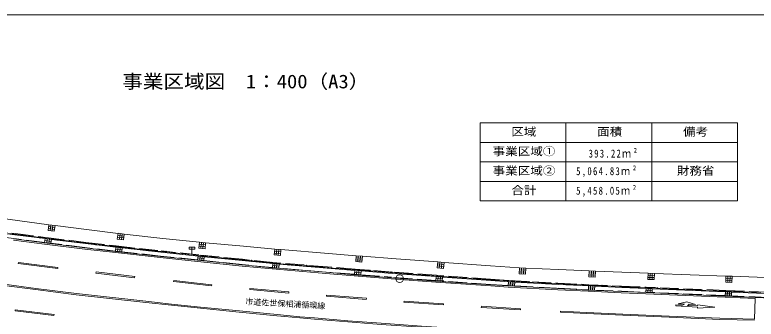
# Model space of a CAD drawing. Units: millimetres, scale not verified. Extents: x -94331 to 144568, y -56598 to 62562.
# Drawn here: x -41191 to 53814, y 23550 to 62562 of the extents above; entities that cross this region are included whole.
import ezdxf
from ezdxf.enums import TextEntityAlignment as Align

# ---------------------------------------------------------------- set-up
doc = ezdxf.new("R2010")
doc.units = ezdxf.units.MM
doc.header["$LTSCALE"] = 400
doc.linetypes.add('DASHED', pattern=[7.5, 6, -1.5])
for name, color, linetype, lineweight in [('0-0_芯', 1, 'Continuous', 30), ('0-1_躯体', 7, 'Continuous', 9), ('0-F_0', 7, 'Continuous', 9)]:
    doc.layers.add(name, color=color, linetype=linetype, lineweight=lineweight)
doc.layers.add('0-7_ハッチ', color=7, linetype='Continuous')
doc.styles.add('ＭＳ ゴシック', font='')
doc.styles.get('ＭＳ ゴシック').set_extended_font_data('MS Gothic')

msp = doc.modelspace()

# ---------------------------------------------------------------- linework, layer by layer
at = {"layer": '0-0_芯', "color": 7, "lineweight": 9}
for p, q in [((18440.2, 48698.6), (51440.2, 48698.6)), ((18440.2, 48698.6), (18440.2, 38698.6)), ((29440.2, 48698.6), (29440.2, 38698.6)), ((40440.2, 48698.6), (40440.2, 38698.6)), ((51440.2, 48698.6), (51440.2, 38698.6)), ((18440.2, 46198.6), (51440.2, 46198.6)), ((18440.2, 43698.6), (51440.2, 43698.6)), ((18440.2, 41198.6), (51440.2, 41198.6)), ((18440.2, 38698.6), (51440.2, 38698.6))]:
    msp.add_line(p, q, dxfattribs=at)
at = {"layer": '0-1_躯体'}
for p, q in [((-36841.5, 35658.2), (-46462.1, 36977.5)), ((-36099.8, 35060.6), (-36907.8, 35162)), ((-36068.6, 35308.9), (-36876.6, 35410.4)), ((-36669.7, 34879.9), (-36576.1, 35624.9)), ((-36400.3, 34846), (-36306.8, 35591.1)), ((-41998.4, 34547.8), (-40584.3, 34364.6)), ((-39754.5, 34257.7), (-40584.3, 34364.6)), ((-39654.9, 34244.8), (-38825.1, 34137.9)), ((-27201.9, 34206.7), (-27995.8, 34303.1)), ((-27792, 33769.6), (-27700.8, 34521.7)), ((-27527.4, 33737.4), (-27436.1, 34489.5)), ((-22221.3, 33908.3), (-27171.5, 34457.4)), ((-37995.4, 34031), (-38825.1, 34137.9)), ((-37895.8, 34018.2), (-37066, 33911.3)), ((-36524, 33518.6), (-37340.7, 33628.5)), ((-37035.3, 33838.4), (-37101.6, 33345.3)), ((-35837.7, 33761), (-37066, 33911.3)), ((-36763, 33801.8), (-36829.4, 33308.6)), ((-35690.3, 33742.9), (-34462.1, 33592.5)), ((-33233.8, 33442.2), (-34462.1, 33592.5)), ((-33086.4, 33424.1), (-31858.1, 33273.8)), ((-30845.1, 33156.3), (-31858.1, 33273.8)), ((-27232.3, 33956), (-28026.3, 34052.4)), ((-22221.3, 33908.3), (-17528.8, 33415.7)), ((-17265.6, 33388.9), (-17341.8, 32638.7)), ((-17002.5, 33362.2), (-17078.6, 32612)), ((-30723.5, 33142.2), (-29710.5, 33024.8)), ((-28697.4, 32907.3), (-29710.5, 33024.8)), ((-28575.9, 32893.2), (-27562.8, 32775.7)), ((-27454.6, 32443.1), (-28257, 32519.1)), ((-27966.2, 32740.4), (-28012.9, 32247.2)), ((-27698.7, 32715.1), (-27745.5, 32221.9)), ((-26463.9, 32659.1), (-27562.8, 32775.7)), ((-27431.3, 32689.7), (-22488.6, 32150.7)), ((-26332.1, 32645.1), (-25233.2, 32528.5)), ((-24134.3, 32411.8), (-25233.2, 32528.5)), ((-24002.4, 32397.8), (-22903.5, 32281.2)), ((-18867.1, 32791.9), (-18868.1, 32541.9)), ((-18868.1, 32541.9), (-18118.1, 32539)), ((-18867.1, 32791.9), (-18117.1, 32789)), ((-18492.1, 32790.4), (-18496, 31790.4)), ((-18117.1, 32789), (-18118.1, 32539)), ((-17579.6, 32915.5), (-16790.1, 32835.4)), ((-17554.2, 33165.6), (-16764.7, 33085.4)), ((-7625, 32509.1), (-7691.8, 31755.5)), ((-7360.5, 32485.7), (-7427.3, 31732.1)), ((-21913.6, 32179), (-22903.5, 32281.2)), ((-22488.6, 32150.7), (-17713.7, 31638.7)), ((-21794.8, 32166.7), (-20804.8, 32064.5)), ((-19814.8, 31962.2), (-20804.8, 32064.5)), ((-19696, 31950), (-18706.1, 31847.7)), ((-16854.8, 31643.7), (-18329.4, 31797.9)), ((-16940.3, 31314.1), (-17738.2, 31393.8)), ((-17447.7, 31612.2), (-17496.7, 31122.3)), ((-17181.8, 31585.6), (-17230.7, 31095.7)), ((-16677.8, 31625.2), (-15203.2, 31471)), ((-13728.5, 31316.8), (-15203.2, 31471)), ((-7934, 32030.2), (-7140.6, 31959.9)), ((-7911.8, 32281.4), (-7118.3, 32211.1)), ((2539.1, 31423.6), (3329.6, 31358.5)), ((2823.1, 31651.2), (2761.6, 30903.2)), ((3086.6, 31629.5), (3025.1, 30881.5)), ((-40731.3, 30834.9), (-40750.2, 30686.1)), ((-40750.2, 30686.1), (-35693.3, 30042.7)), ((-35674.4, 30191.5), (-40731.3, 30834.9)), ((-13551.6, 31298.3), (-12077, 31144.1)), ((-10919, 31029), (-12077, 31144.1)), ((-10780, 31015.2), (-9622, 30900.2)), ((-8464, 30785.1), (-9622, 30900.2)), ((-8325, 30771.3), (-7167, 30656.3)), ((-7351.8, 30359.3), (-8159.9, 30422.5)), ((-7870.8, 30653.2), (-7910.2, 30149.8)), ((-7601.5, 30632.1), (-7640.8, 30128.7)), ((-6105.6, 30570.2), (-7167, 30656.3)), ((-5978.2, 30559.9), (-4916.7, 30473.8)), ((-3855.2, 30387.7), (-4916.7, 30473.8)), ((2518.6, 31174.2), (3309.1, 31109.1)), ((12990, 30637), (13784.8, 30562.9)), ((13278.7, 30866.5), (13207.5, 30103.9)), ((13543.6, 30841.8), (13472.4, 30079.2)), ((13808.5, 30817.1), (19757, 30404.6)), ((19757, 30404.6), (23486, 30136)), ((-35674.4, 30191.5), (-35693.3, 30042.7)), ((-30787.8, 29607.9), (-30805.7, 29459)), ((-30805.7, 29459), (-25840.5, 28861.8)), ((-25822.6, 29010.7), (-30787.8, 29607.9)), ((-3727.8, 30377.4), (-2666.4, 30291.3)), ((-1604.9, 30205.3), (-2666.4, 30291.3)), ((-1477.5, 30194.9), (-416, 30108.8)), ((1070.1, 29992.5), (-416, 30108.8)), ((1248.4, 29978.6), (2734.5, 29862.2)), ((3155.9, 29493.5), (2370.8, 29552.6)), ((2651.3, 29782.6), (2613.7, 29283.2)), ((4220.7, 29745.9), (2734.5, 29862.2)), ((2913, 29762.9), (2875.4, 29263.5)), ((4399, 29731.9), (5885.1, 29615.6)), ((6929.2, 29535.9), (5885.1, 29615.6)), ((7054.5, 29526.3), (8098.6, 29446.6)), ((12966.3, 30382.8), (13761, 30308.7)), ((23459.7, 29629.1), (24259.2, 29587.6)), ((23472.8, 29882.5), (24272.3, 29841.1)), ((23752.5, 30122.2), (23713, 29361.8)), ((24019, 30108.3), (23979.5, 29348)), ((32413.6, 29500.2), (33212, 29461.1)), ((32692.6, 29749.6), (32654, 28962.3)), ((32958.7, 29736.5), (32920.1, 28949.3)), ((-25822.6, 29010.7), (-25840.5, 28861.8)), ((-20821.8, 28510), (-20838.6, 28360.9)), ((-15961.3, 27961.5), (-20821.8, 28510)), ((9142.7, 29366.8), (8098.6, 29446.6)), ((9268, 29357.2), (10312.1, 29277.5)), ((11356.2, 29197.8), (10312.1, 29277.5)), ((11481.4, 29188.2), (12525.5, 29108.4)), ((13579.3, 29035), (12525.5, 29108.4)), ((13597.6, 28705.1), (12785.5, 28760.2)), ((13072.9, 28987.6), (13039.5, 28496.1)), ((13343.6, 28969.2), (13310.2, 28477.7)), ((13614.3, 28950.8), (19796.5, 28495.9)), ((13705.8, 29026.2), (14759.5, 28952.8)), ((15813.3, 28879.4), (14759.5, 28952.8)), ((15939.8, 28870.6), (16993.6, 28797.1)), ((18047.3, 28723.7), (16993.6, 28797.1)), ((18173.8, 28714.9), (19227.6, 28641.5)), ((20254.7, 28570.9), (19227.6, 28641.5)), ((20378, 28562.4), (21405.2, 28491.8)), ((32400.7, 29237.8), (33199.1, 29198.7)), ((39945.5, 28913.4), (40742.7, 28882.5)), ((39955.8, 29178.6), (40753, 29147.6)), ((40231.8, 29433.4), (40200.9, 28638)), ((40497.5, 29423.1), (40466.6, 28627.7)), ((49938.2, 29071.6), (40763.3, 29412.7)), ((49920.1, 28540.4), (50716.2, 28513.3)), ((49929.2, 28806), (50725.3, 28778.9)), ((50203.6, 29062.6), (50176.4, 28265.8)), ((50469, 29053.5), (50441.8, 28256.8)), ((-20838.6, 28360.9), (-15978.1, 27812.5)), ((-15961.3, 27961.5), (-15978.1, 27812.5)), ((22066.4, 28346.6), (19796.5, 28495.9)), ((22432.3, 28421.2), (21405.2, 28491.8)), ((22867, 28050.6), (22051.6, 28099.5)), ((22338.2, 28330.3), (22308.6, 27836.1)), ((22555.6, 28412.7), (23582.8, 28342.1)), ((22610, 28314), (22580.4, 27819.8)), ((24618.1, 28289.7), (23582.8, 28342.1)), ((24742.3, 28283.5), (25777.7, 28231.1)), ((26813, 28178.7), (25777.7, 28231.1)), ((26937.3, 28172.5), (27972.6, 28120.1)), ((29138.2, 28060.5), (27972.6, 28120.1)), ((29278.1, 28053.4), (30443.7, 27993.8)), ((31609.3, 27934.3), (30443.7, 27993.8)), ((31749.1, 27927.1), (32914.7, 27867.5)), ((33116.4, 27518.5), (32325.4, 27558.4)), ((32601.6, 27792.6), (32576.6, 27297.6)), ((32865.2, 27779.3), (32840.2, 27284.3)), ((34013.8, 27819.6), (32914.7, 27867.5)), ((34145.7, 27813.9), (35244.8, 27766)), ((36343.9, 27718.1), (35244.8, 27766)), ((36475.8, 27712.4), (37574.9, 27664.5)), ((38674, 27616.6), (37574.9, 27664.5)), ((38805.9, 27610.8), (39905, 27562.9)), ((41080.5, 27512.3), (39905, 27562.9)), ((-11073.6, 27498.5), (-11086.9, 27349.1)), ((-11086.9, 27349.1), (-6073.3, 26902.4)), ((-6060, 27051.8), (-11073.6, 27498.5)), ((-6060, 27051.8), (-6073.3, 26902.4)), ((-1239.1, 26633.5), (-1250.9, 26484)), ((3861.8, 26230.6), (-1239.1, 26633.5)), ((40492.5, 27214.4), (39685.4, 27248.5)), ((39964.8, 27482.2), (39944.1, 26992.1)), ((40233.8, 27470.8), (40213.1, 26980.7)), ((40502.8, 27459.5), (49866.5, 27061.9)), ((41221.6, 27506.2), (42397, 27455.6)), ((43572.5, 27405), (42397, 27455.6)), ((43713.6, 27398.9), (44889.1, 27348.3)), ((46064.5, 27297.7), (44889.1, 27348.3)), ((46205.6, 27291.6), (47381.1, 27241)), ((48556.5, 27190.4), (47381.1, 27241)), ((48697.6, 27184.3), (49873.1, 27133.7)), ((50659.3, 26784.7), (49857.2, 26814.9)), ((50947.5, 27091.7), (49873.1, 27133.7)), ((50133.9, 27051.9), (50115.3, 26557.8)), ((50401.2, 27041.8), (50382.7, 26547.8)), ((50668.6, 27031.8), (58294.2, 26712.4)), ((51076.4, 27086.7), (52150.9, 27044.7)), ((53225.3, 27002.8), (52150.9, 27044.7)), ((53354.2, 26997.7), (54428.7, 26955.8)), ((-1250.9, 26484), (3849.9, 26081.1)), ((3861.8, 26230.6), (3849.9, 26081.1)), ((8683.4, 25872.7), (8673.1, 25723.1)), ((8673.1, 25723.1), (13739.1, 25376.5)), ((13749.4, 25526.2), (8683.4, 25872.7)), ((53591.9, 23554.4), (53684.9, 26199.9)), ((-41134, 24765.5), (-41151.8, 24616.5)), ((-36159.6, 24170.2), (-41134, 24765.5)), ((13749.4, 25526.2), (13739.1, 25376.5)), ((18594.4, 25199.2), (18584.9, 25049.5)), ((18584.9, 25049.5), (23592.8, 24730.5)), ((23602.3, 24880.2), (18594.4, 25199.2)), ((23602.3, 24880.2), (23592.8, 24730.5)), ((46306.5, 25103.5), (43509.8, 25240.6)), ((46021.5, 25417.8), (45222.5, 25457)), ((46299.1, 24953.6), (46306.5, 25103.5)), ((-41151.8, 24616.5), (-36177.4, 24021.3)), ((-36159.6, 24170.2), (-36177.4, 24021.3)), ((28740.6, 24589), (28733.1, 24439.1))]:
    msp.add_line(p, q, dxfattribs=at)
at = {"layer": '0-1_躯体', "linetype": 'DASHED'}
for p, q in [((-22521.9, 31635), (-27478, 32196.5)), ((-17766.3, 31149.2), (-22521.9, 31635)), ((3137.1, 29243.8), (7085.5, 28924.2)), ((12766, 28514.7), (7085.5, 28924.2)), ((19760.5, 28671.9), (22133.5, 28510.5)), ((19763.8, 28002.4), (13581, 28459.4)), ((19763.8, 28002.4), (22038.6, 27852.3)), ((49894.9, 27233.5), (39696.3, 27661.5)), ((49836.9, 26568.3), (40482.1, 26969.4)), ((58329, 26883.8), (49894.9, 27233.5)), ((58260.2, 26218.2), (50650, 26537.7))]:
    msp.add_line(p, q, dxfattribs=at)
for points in [[(-71581, 38645), (-66798.4, 37987.6), (-57852, 36788.4), (-52478.4, 36041.5), (-47528.1, 35374.1), (-41162.2, 34532.1), (-37229, 34038.1), (-32100.2, 33396.2), (-28214, 32931), (-22438.2, 32303.7)], [(-37354.9, 33379.4), (-41328.3, 33882.7), (-46824, 34611)], [(-28294.6, 32273.9), (-32203.9, 32740.1), (-36557.2, 33272)], [(19760.5, 28671.9), (12835.4, 29170.5), (7206, 29585.9), (2416.6, 29970.1), (-1129.7, 30243.5), (-8134.3, 30833.8), (-12022.3, 31221), (-17625.1, 31791.6), (-22438.2, 32303.7)], [(-8196.3, 30172.2), (-12062.3, 30547), (-16964.8, 31069.1)], [(2333.9, 29304.3), (-1321.2, 29591.7), (-7371.5, 30107.6)], [(22133.5, 28510.5), (28415.4, 28171.6), (32351.9, 27970)], [(22852.2, 27803.5), (28418.7, 27505.2), (32301.6, 27311.5)], [(32351.9, 27970), (36536.6, 27789.9), (39696.3, 27661.5)], [(33103.9, 27271), (36551.2, 27119.5), (39673.9, 27003.5)]]:
    msp.add_lwpolyline(points, dxfattribs=at)
at = {"layer": '0-1_躯体'}
for points in [[(-36131, 34812.2), (-36939, 34913.7), (-36845.5, 35658.7), (-36037.4, 35557.2)], [(-27262.8, 33705.3), (-28056.7, 33801.7), (-27965.4, 34553.8), (-27171.5, 34457.4)], [(-36490.8, 33765.1), (-37307.5, 33875.1), (-37373.9, 33381.9), (-36557.2, 33272)], [(-17528.8, 33415.7), (-17605, 32665.5), (-16815.5, 32585.3), (-16739.3, 33335.5)], [(-27431.3, 32689.7), (-28233.7, 32765.7), (-28280.4, 32272.6), (-27478, 32196.5)], [(-7889.5, 32532.6), (-7956.3, 31779), (-7162.8, 31708.6), (-7096.1, 32462.3)], [(-16915.8, 31559), (-17713.7, 31638.7), (-17762.6, 31148.8), (-16964.8, 31069.1)], [(2559.6, 31672.9), (2498.1, 30924.8), (3288.6, 30859.8), (3350.2, 31607.8)], [(-7332.1, 30611), (-8140.2, 30674.2), (-8179.6, 30170.8), (-7371.5, 30107.6)], [(13013.7, 30891.2), (12942.6, 30128.6), (13737.3, 30054.5), (13808.5, 30817.1)], [(3174.7, 29743.2), (2389.6, 29802.3), (2352, 29302.9), (3137.1, 29243.8)], [(23486, 30136), (23446.5, 29375.6), (24246.1, 29334.1), (24285.5, 30094.5)], [(32426.5, 29762.6), (32387.9, 28975.4), (33186.2, 28936.2), (33224.8, 29723.5)], [(13614.3, 28950.8), (12802.2, 29005.9), (12768.8, 28514.5), (13581, 28459.4)], [(39966.1, 29443.7), (39935.2, 28648.3), (40732.4, 28617.3), (40763.3, 29412.7)], [(49938.2, 29071.6), (49911.1, 28274.8), (50707.2, 28247.7), (50734.3, 29044.5)], [(22881.8, 28297.8), (22066.4, 28346.6), (22036.8, 27852.4), (22852.2, 27803.5)], [(33128.9, 27766), (32337.9, 27805.9), (32312.9, 27311), (33103.9, 27271)], [(40502.8, 27459.5), (39695.8, 27493.5), (39675.1, 27003.4), (40482.1, 26969.4)], [(50668.6, 27031.8), (49866.5, 27061.9), (49848, 26567.9), (50650, 26537.7)]]:
    msp.add_lwpolyline(points, close=True, dxfattribs=at)
for points in [[(-27960.9, 34553.2), (-31659.2, 35005.4), (-36037.4, 35557.2)], [(-46759.1, 35107), (-41209.1, 34368.2), (-37307.5, 33875.1)], [(61482.7, 34434.6), (59229.6, 28700.4), (50734.3, 29044.5)], [(-41341.6, 33678.8), (-37389.3, 33171.5), (-32220.7, 32541.8), (-28307.4, 32076.4), (-22551, 31450), (-17786, 30948.1), (-12051.3, 30364.6), (-8210.1, 30002.1), (-1319, 29409.5), (2284.2, 29089.9), (7054.9, 28705.2), (12741.4, 28290.4), (19821.8, 27805.6), (22043.7, 27654.7), (28407.3, 27319.2), (32287.3, 27119.2), (36527.8, 26942.3), (39691.1, 26800.8), (49833.7, 26364.6), (53684.3, 26199.9), (53684.9, 26199.9)], [(59100.1, 26118.5), (53690.7, 26349.8), (49840.1, 26514.5), (39697.7, 26950.7), (36534.3, 27092.2), (32294.3, 27269.1), (28415.1, 27469), (22052.8, 27804.5), (19832, 27955.3), (12752, 28440.1), (7066.4, 28854.8), (2296.9, 29239.4), (-1305.9, 29559), (-8196.6, 30151.5), (-12036.7, 30513.9), (-17770.6, 31097.3), (-22535, 31599.1), (-28290.4, 32225.5), (-32202.7, 32690.8), (-37370.7, 33320.4), (-41322.1, 33827.5)], [(-36490.8, 33765.1), (-32145, 33238), (-28233.7, 32765.7)], [(-16739.3, 33335.5), (-11894.9, 32898.6), (-7889.5, 32532.6)], [(-7096.1, 32462.3), (-1008.4, 31951), (2559.6, 31672.9)], [(24904.1, 21783.3), (18066.9, 22174.2), (10945.8, 22667.7), (5755.3, 23037.3), (1488.7, 23353.8), (-2776.9, 23711.3), (-4671.3, 23867.8), (-7590.1, 24141.7), (-12415.1, 24609.2), (-17384.6, 25091), (-21108.1, 25493.9), (-24394.8, 25839.9), (-33304.5, 26839.7), (-38520.5, 27491.1), (-42572.1, 28027.3), (-46489.2, 28553.8), (-51370.3, 29215.1), (-56112.1, 29858.7), (-61737.5, 30633.4), (-68357.6, 31502), (-71561, 31951.9)], [(-16915.8, 31559), (-12070.6, 31053.4), (-8140.2, 30674.2)], [(3350.2, 31607.8), (7694.4, 31296), (13013.7, 30891.2)], [(-7332.1, 30611), (-1180.8, 30077), (2389.6, 29802.3)], [(3174.7, 29743.2), (7169.1, 29425.9), (12802.2, 29005.9)], [(24285.5, 30094.5), (28463.4, 29917.4), (32426.5, 29762.6)], [(33224.8, 29723.5), (36581.7, 29589), (39966.1, 29443.7)], [(-42592, 27878.6), (-38539.7, 27342.3), (-33322.1, 26690.7), (-24411, 25690.8), (-21124, 25344.7), (-17399.9, 24941.8), (-12429.6, 24459.9), (-7604.4, 23992.4), (-4684.5, 23718.4), (-2789.4, 23561.9), (1476.9, 23204.2), (5744.4, 22887.7), (10935.2, 22518.1), (18057.5, 22024.5), (24893.5, 21633.7), (29699.8, 21225), (34788.4, 20823.4), (41380.3, 20272.5), (45568.8, 19918.6), (49752.4, 19557), (53349.5, 19254.6), (58681, 18881.8)], [(32337.9, 27805.9), (28422.6, 28007.2), (22881.8, 28297.8)], [(39695.8, 27493.5), (36585, 27627.6), (33128.9, 27766)], [(46021.5, 25417.8), (44937.5, 25771.3), (43824.2, 25525.5), (44623.2, 25486.3)], [(44259.2, 25354), (43517.2, 25390.4), (43509.8, 25240.6)], [(46321.2, 25403.1), (46313.8, 25253.3), (45028, 25316.3)], [(46299.1, 24953.6), (48507.5, 25070.6), (46321.2, 25403.1)], [(28733.1, 24439.1), (32049.3, 24272.9), (36720.9, 24049.7), (42647.7, 23786.9), (49170.9, 23527.4), (53587.7, 23404.5)], [(53591.9, 23554.4), (49176, 23677.3), (42654, 23936.8), (36727.8, 24199.6), (32056.6, 24422.7), (28740.6, 24589)]]:
    msp.add_lwpolyline(points, dxfattribs=at)
for centre, radius in [((-39704.7, 34251.2), 75), ((-39704.7, 34251.2), 49.5), ((-39704.7, 34251.2), 24.5), ((-37945.6, 34024.6), 75), ((-37945.6, 34024.6), 49.5), ((-37945.6, 34024.6), 24.5), ((-35764, 33751.9), 75), ((-35764, 33751.9), 49.5), ((-35764, 33751.9), 24.5), ((-33160.1, 33433.2), 75), ((-33160.1, 33433.2), 49.5), ((-33160.1, 33433.2), 24.5), ((-30784.3, 33149.3), 75), ((-30784.3, 33149.3), 49.5), ((-30784.3, 33149.3), 24.5), ((-28636.6, 32900.2), 75), ((-28636.6, 32900.2), 49.5), ((-28636.6, 32900.2), 24.5), ((-26398, 32652.1), 75), ((-26398, 32652.1), 49.5), ((-26398, 32652.1), 24.5), ((-24068.4, 32404.8), 75), ((-24068.4, 32404.8), 49.5), ((-24068.4, 32404.8), 24.5), ((-21854.2, 32172.8), 75), ((-21854.2, 32172.8), 49.5), ((-21854.2, 32172.8), 24.5), ((-19755.4, 31956.1), 75), ((-19755.4, 31956.1), 49.5), ((-19755.4, 31956.1), 24.5), ((-16766.3, 31634.4), 75), ((-16766.3, 31634.4), 49.5), ((-16766.3, 31634.4), 24.5), ((-13640.1, 31307.5), 75), ((-13640.1, 31307.5), 49.5), ((-13640.1, 31307.5), 24.5), ((-10849.5, 31022.1), 75), ((-10849.5, 31022.1), 49.5), ((-10849.5, 31022.1), 24.5), ((-8394.5, 30778.2), 75), ((-8394.5, 30778.2), 49.5), ((-8394.5, 30778.2), 24.5), ((-6041.9, 30565), 75), ((-6041.9, 30565), 49.5), ((-6041.9, 30565), 24.5), ((-3791.5, 30382.6), 75), ((-3791.5, 30382.6), 49.5), ((-3791.5, 30382.6), 24.5), ((-1541.2, 30200.1), 75), ((-1541.2, 30200.1), 49.5), ((-1541.2, 30200.1), 24.5), ((1159.3, 29985.5), 75), ((1159.3, 29985.5), 49.5), ((1159.3, 29985.5), 24.5), ((4309.8, 29738.9), 75), ((4309.8, 29738.9), 49.5), ((4309.8, 29738.9), 24.5), ((6991.8, 29531.1), 75), ((6991.8, 29531.1), 49.5), ((6991.8, 29531.1), 24.5), ((8129, 28747.7), 500), ((9205.3, 29362), 75), ((9205.3, 29362), 49.5), ((9205.3, 29362), 24.5), ((11418.8, 29193), 75), ((11418.8, 29193), 49.5), ((11418.8, 29193), 24.5), ((13642.5, 29030.6), 75), ((13642.5, 29030.6), 49.5), ((13642.5, 29030.6), 24.5), ((15876.5, 28875), 75), ((15876.5, 28875), 49.5), ((15876.5, 28875), 24.5), ((18110.6, 28719.3), 75), ((18110.6, 28719.3), 49.5), ((18110.6, 28719.3), 24.5), ((20316.4, 28566.6), 75), ((20316.4, 28566.6), 49.5), ((20316.4, 28566.6), 24.5), ((22494, 28416.9), 75), ((22494, 28416.9), 49.5), ((22494, 28416.9), 24.5), ((24680.2, 28286.6), 75), ((24680.2, 28286.6), 49.5), ((24680.2, 28286.6), 24.5), ((26875.1, 28175.6), 75), ((26875.1, 28175.6), 49.5), ((26875.1, 28175.6), 24.5), ((29208.1, 28057), 75), ((29208.1, 28057), 49.5), ((29208.1, 28057), 24.5), ((31679.2, 27930.7), 75), ((31679.2, 27930.7), 49.5), ((31679.2, 27930.7), 24.5), ((34079.8, 27816.8), 75), ((34079.8, 27816.8), 49.5), ((34079.8, 27816.8), 24.5), ((36409.9, 27715.2), 75), ((36409.9, 27715.2), 49.5), ((36409.9, 27715.2), 24.5), ((38740, 27613.7), 75), ((38740, 27613.7), 49.5), ((38740, 27613.7), 24.5), ((41151, 27509.3), 75), ((41151, 27509.3), 49.5), ((41151, 27509.3), 24.5), ((43643, 27401.9), 75), ((43643, 27401.9), 49.5), ((43643, 27401.9), 24.5), ((46135, 27294.6), 75), ((46135, 27294.6), 49.5), ((46135, 27294.6), 24.5), ((48627.1, 27187.3), 75), ((48627.1, 27187.3), 49.5), ((48627.1, 27187.3), 24.5), ((51012, 27089.2), 75), ((51012, 27089.2), 49.5), ((51012, 27089.2), 24.5), ((53289.8, 27000.3), 75), ((53289.8, 27000.3), 49.5), ((53289.8, 27000.3), 24.5)]:
    msp.add_circle(centre, radius, dxfattribs=at)
for centre, radius, start, end in [((44283.7, 25853.4), 500, 267.19314, 312.76616), ((44543.5, 26191.1), 1000, 267.19315, 267.19317), ((44543.5, 26191.1), 1000, 298.98149, 312.76616)]:
    msp.add_arc(centre, radius, start, end, dxfattribs=at)
at = {"layer": '0-F_0'}
msp.add_line((-94331.1, 62562.1), (69468.9, 62562.1), dxfattribs=at)

# ---------------------------------------------------------------- texts
at = {"layer": '0-0_芯', "color": 7, "style": 'ＭＳ ゴシック'}
for s, height, width, p in [('事業区域図\u30001：400（A3）', 1760, 1.1, (-27431.1, 52611.4)), ('区域', 1026, 1.15, (22440.2, 46748.6)), ('面積', 1026, 1.15, (33440.2, 46748.6)), ('備考', 1026, 1.15, (44440.2, 46748.6)), ('事業区域①', 1026, 1.15, (20040.2, 44248.6)), ('事業区域②', 1026, 1.15, (20040.2, 41748.6)), ('財務省', 1026, 1.15, (43640.2, 41748.6)), ('合計', 1026, 1.15, (22440.2, 39248.6))]:
    msp.add_text(s, height=height, dxfattribs=dict(at, width=width)).set_placement(p, align=Align.BOTTOM_LEFT)
at = {"layer": '0-0_芯', "color": 7, "char_height": 1026, "attachment_point": 7, "style": 'ＭＳ ゴシック'}
for s, insert in [('\\T1.28;\\W0.8;393.22ｍ²', (32340.2, 44248.6)), ('\\T1.29;\\W0.8;5,064.83ｍ²', (30740.2, 41748.6)), ('\\T1.29;\\W0.8;5,458.05ｍ²', (30740.2, 39248.6))]:
    msp.add_mtext(s, dxfattribs=dict(at, insert=insert))
at = {"layer": '0-7_ハッチ', "style": 'ＭＳ ゴシック'}
msp.add_text('市道佐世保相浦循環線', height=733.1, rotation=356.759, dxfattribs=at).set_placement((-11685.3, 25233.8), align=Align.BOTTOM_LEFT)

doc.saveas('drawing.dxf')
